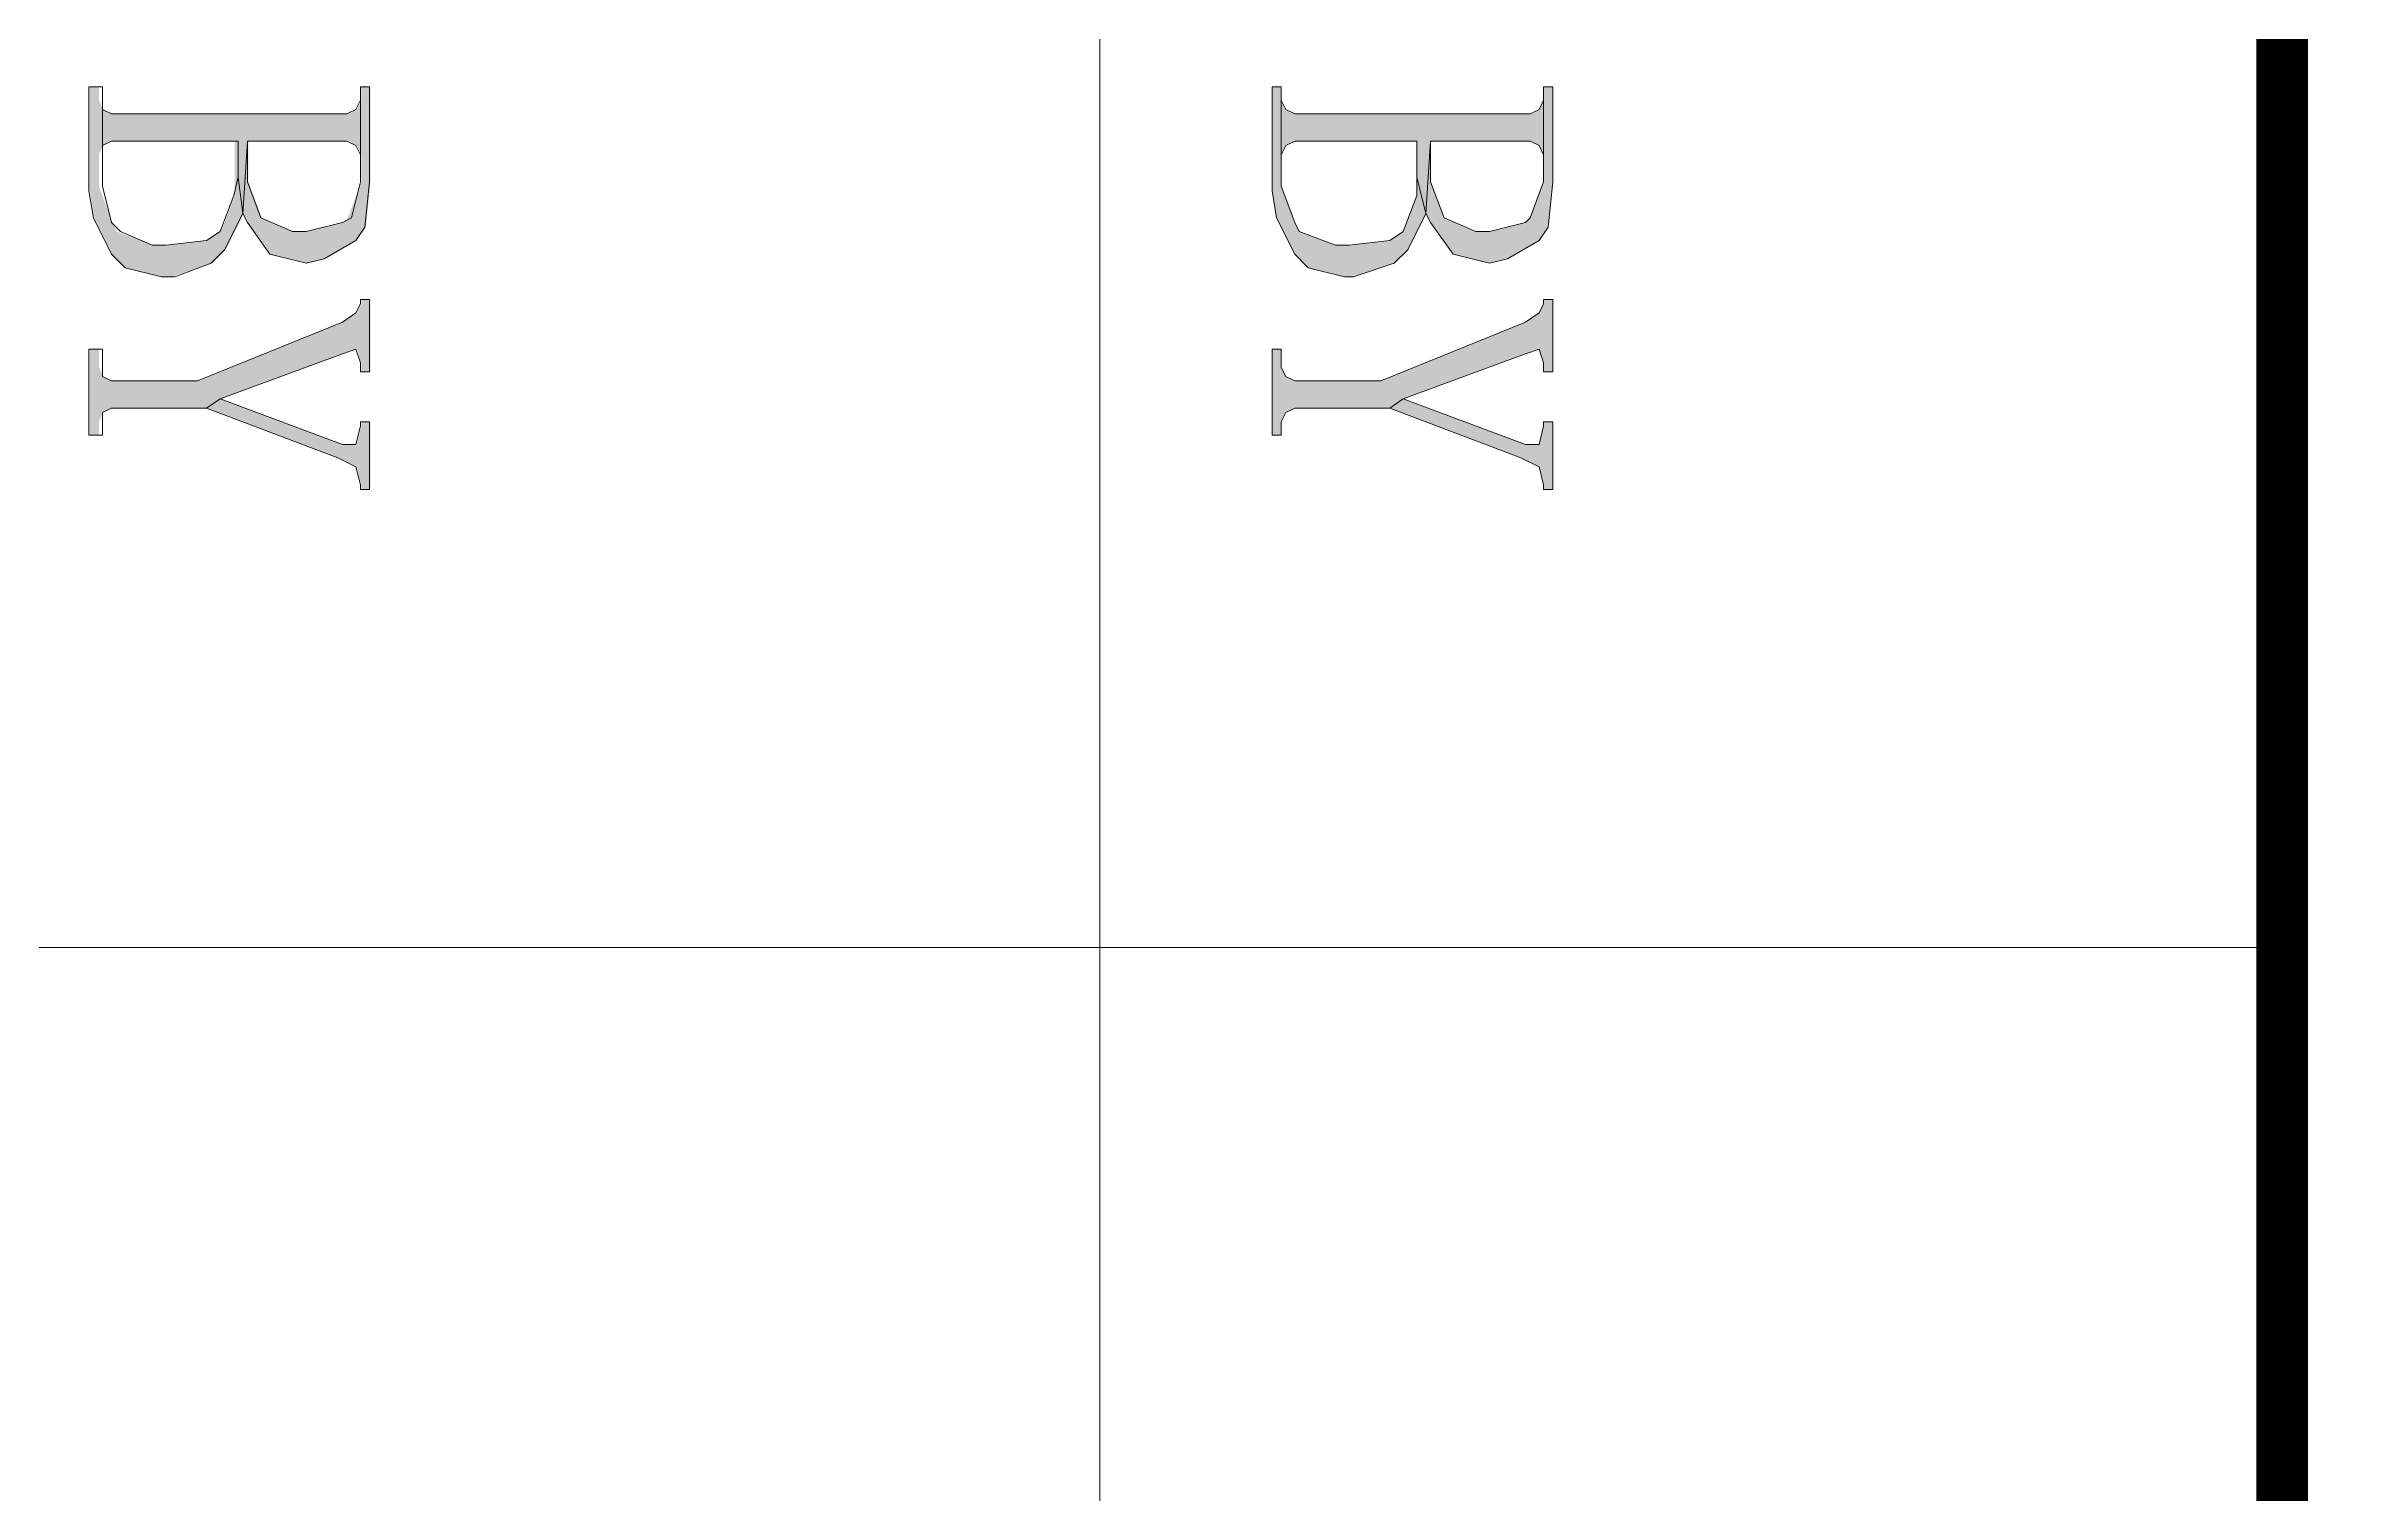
# Model space of a CAD drawing. Header units: millimetres. Extents: x -53295381 to 181933601, y -165 to 204541444.
# Drawn here: x 51456242 to 51464011, y 20981914 to 20986813 of the extents above; entities that cross this region are included whole.
import ezdxf

# ---------------------------------------------------------------- set-up
doc = ezdxf.new("R2010")
doc.units = ezdxf.units.MM
doc.header["$LTSCALE"] = 1000
doc.layers.add('PP-COM', color=7, linetype='Continuous')
doc.layers.add('标注', color=3, linetype='Continuous')
doc.layers.add('PUB_TITLE', color=7, linetype='Continuous', lineweight=20)
doc.styles.add('C', font='c.shx', dxfattribs={"width": 0.75, "height": 3, "bigfont": 'hzk.shx'})
doc.styles.add('HZ', font='rs.shx', dxfattribs={"width": 0.8, "bigfont": 'hztxt.shx'})
doc.styles.add('宋体', font='')
doc.styles.get('宋体').set_extended_font_data('宋体')
doc.dimstyles.new('1', dxfattribs={"dimtxt": 1.5, "dimasz": 2, "dimexe": 1, "dimexo": 0.2, "dimgap": 0.5, "dimtad": 1, "dimdec": 1, "dimzin": 0, "dimdsep": 46, "dimtxsty": '宋体', "dimcen": 0.2, "dimclrd": 3, "dimclre": 3, "dimclrt": 3, "dimadec": 0, "dimazin": 0, "dimtfac": 1, "dimtdec": 1, "dimtofl": 0, "dimtmove": 2, "dimatfit": 3, "dimfxl": 0, "dimtolj": 1, "dimtzin": 0, "dimarcsym": 0})

# ---------------------------------------------------------------- blocks, each defined once
blk = doc.blocks.new('*D53')
at = {"color": 3, "lineweight": -2}
for start, end in [(39.4482, 48.8965), (341.1035, 350.5518)]:
    blk.add_arc((1344.218, 1910.564), 16.999, start, end, dxfattribs=at)
at = {"color": 3}
for points in [[(1357.728, 1921.631), (1356.961, 1921.099), (1358.94, 1919.064)], [(1360.522, 1907.812), (1361.452, 1907.735), (1361.217, 1910.564)]]:
    blk.add_solid(points, dxfattribs=at)
at = {"layer": 'Defpoints', "color": 0}
for p in [(1395.655, 1940.261), (1360.959, 1913.516), (1344.218, 1910.564), (1344.218, 1910.564), (1403.612, 1910.564)]:
    blk.add_point(p, dxfattribs=at)
at = {"color": 3, "insert": (1362.57, 1915.482), "char_height": 3, "attachment_point": 5, "rotation": 285, "style": 'HZ'}
blk.add_mtext('\\A1;α/3', dxfattribs=at)
blk = doc.blocks.new('*D54')
at = {"color": 3, "lineweight": -2}
blk.add_arc((1344.218, 1910.564), 28.56, 5.6194, 84.3806, dxfattribs=at)
at = {"color": 3}
for points in [[(1346.992, 1938.522), (1347.038, 1939.454), (1344.218, 1939.125)], [(1373.108, 1913.384), (1372.175, 1913.338), (1372.779, 1910.564)]]:
    blk.add_solid(points, dxfattribs=at)
at = {"layer": 'Defpoints', "color": 0}
for p in [(1344.218, 1969.958), (1368.952, 1924.845), (1344.218, 1910.564), (1344.218, 1910.564), (1403.612, 1910.564)]:
    blk.add_point(p, dxfattribs=at)
at = {"color": 3, "insert": (1365.828, 1932.174), "char_height": 3, "attachment_point": 5, "rotation": 315, "style": 'HZ'}
blk.add_mtext('\\A1;α', dxfattribs=at)
blk = doc.blocks.new('*D55')
at = {"color": 3, "lineweight": -2}
for start, end in [(69.4333, 78.8666), (11.1334, 20.5667)]:
    blk.add_arc((1344.218, 1910.564), 17.026, start, end, dxfattribs=at)
at = {"color": 3}
for points in [[(1350.399, 1926.927), (1350, 1926.083), (1352.731, 1925.309)], [(1359.737, 1916.346), (1360.581, 1916.745), (1358.963, 1919.077)]]:
    blk.add_solid(points, dxfattribs=at)
at = {"layer": 'Defpoints', "color": 0}
for p in [(1373.915, 1962.001), (1395.655, 1940.261), (1355.162, 1923.607), (1344.218, 1910.564), (1344.218, 1910.564)]:
    blk.add_point(p, dxfattribs=at)
at = {"color": 3, "insert": (1358.072, 1924.056), "char_height": 3, "attachment_point": 5, "rotation": 314.2422, "style": 'HZ'}
blk.add_mtext('\\A1;α/3', dxfattribs=at)
blk = doc.blocks.new('*D27')
at = {"color": 3, "lineweight": -2}
for start, end in [(99.4333, 108.8666), (41.1334, 50.5667)]:
    blk.add_arc((1344.218, 1910.564), 17.026, start, end, dxfattribs=at)
at = {"color": 3}
for points in [[(1341.389, 1927.825), (1341.466, 1926.895), (1344.218, 1927.59)], [(1354.767, 1923.331), (1355.299, 1924.098), (1352.731, 1925.309)]]:
    blk.add_solid(points, dxfattribs=at)
at = {"layer": 'Defpoints', "color": 0}
for p in [(1344.218, 1969.958), (1373.915, 1962.001), (1350.042, 1926.563), (1344.218, 1910.564), (1344.218, 1910.564)]:
    blk.add_point(p, dxfattribs=at)
at = {"color": 3, "insert": (1349.143, 1928.942), "char_height": 3, "attachment_point": 5, "rotation": 345, "style": 'HZ'}
blk.add_mtext('\\A1;α/3', dxfattribs=at)
blk = doc.blocks.new('*D35')
at = {"layer": 'Defpoints', "color": 0}
for p in [(1319.577, 1812.569), (1317.437, 1800.401), (1286.683, 1796.73), (1303.739, 1796.73), (1303.739, 1796.73)]:
    blk.add_point(p, dxfattribs=at)
at = {"layer": '标注', "color": 3, "lineweight": -2}
blk.add_line((1305.739, 1796.73), (1319.92, 1796.73), dxfattribs=at)
for start, end in [(56.3312, 67.6624), (337.3376, 348.6688)]:
    blk.add_arc((1303.739, 1796.73), 14.181, start, end, dxfattribs=at)
at = {"layer": '标注', "color": 3}
for points in [[(1311.896, 1808.894), (1311.305, 1808.172), (1313.766, 1806.758)], [(1317.179, 1793.99), (1318.108, 1793.898), (1317.92, 1796.73)]]:
    blk.add_solid(points, dxfattribs=at)
at = {"layer": '标注', "color": 3, "insert": (1318.688, 1802.922), "char_height": 3, "attachment_point": 5, "rotation": 292.5, "style": 'C'}
blk.add_mtext('\\A1;45°', dxfattribs=at)
blk = doc.blocks.new('2015AACI_TQ_A2')
at = {"layer": 'PUB_TITLE'}
h = blk.add_hatch(color=256, dxfattribs=at)
h.dxf.hatch_style = 1
h.paths.add_polyline_path([(-4545.7, 11414.5), (-4521.2, 11414.5), (-4496.7, 11420.6), (-4545.7, 11423.7), (-4545.7, 11491.1), (-4542.7, 11497.2), (-4536.5, 11500.2), (-4573.3, 11500.2), (-4567.2, 11497.2), (-4564.1, 11491.1), (-4564.1, 11331.8), (-4567.2, 11325.7), (-4573.3, 11322.6), (-4536.5, 11322.6), (-4542.7, 11325.7), (-4545.7, 11331.8)])
h.paths.add_polyline_path([(-4463, 11463.5), (-4466.1, 11475.7), (-4478.4, 11497.2), (-4487.5, 11503.3), (-4518.2, 11506.4), (-4582.5, 11506.4), (-4582.5, 11500.2), (-4573.3, 11500.2), (-4521.2, 11500.2), (-4518.2, 11500.2), (-4493.7, 11491.1), (-4490.6, 11488), (-4484.5, 11463.5), (-4484.5, 11454.3), (-4493.7, 11432.9), (-4518.2, 11423.7), (-4545.7, 11423.7), (-4496.7, 11420.6), (-4490.6, 11423.7), (-4469.2, 11439)])
h.paths.add_polyline_path([(-4463, 11399.2), (-4472.2, 11408.4), (-4496.7, 11420.6), (-4521.2, 11414.5), (-4509, 11414.5), (-4484.5, 11405.3), (-4478.4, 11396.1), (-4475.3, 11368.5), (-4475.3, 11359.4), (-4484.5, 11334.9), (-4490.6, 11331.8), (-4515.1, 11322.6), (-4536.5, 11322.6), (-4573.3, 11322.6), (-4582.5, 11322.6), (-4582.5, 11316.5), (-4512, 11316.5), (-4493.7, 11319.5), (-4469.2, 11331.8), (-4460, 11341), (-4453.9, 11365.5), (-4453.9, 11371.6)])
h.paths.add_polyline_path([(-4401.8, 11488), (-4404.9, 11497.2), (-4395.7, 11500.2), (-4389.5, 11500.2), (-4389.5, 11506.4), (-4438.5, 11506.4), (-4438.5, 11500.2), (-4435.5, 11500.2), (-4429.4, 11497.2), (-4423.2, 11488), (-4383.4, 11390), (-4383.4, 11331.8), (-4386.5, 11325.7), (-4392.6, 11322.6), (-4404.9, 11322.6), (-4404.9, 11316.5), (-4346.7, 11316.5), (-4346.7, 11322.6), (-4355.8, 11322.6), (-4362, 11325.7), (-4365, 11331.8), (-4365, 11396.1), (-4371.2, 11405.3)])
h.paths.add_polyline_path([(-4331.3, 11484.9), (-4325.2, 11497.2), (-4313, 11500.2), (-4309.9, 11500.2), (-4309.9, 11506.4), (-4355.8, 11506.4), (-4355.8, 11500.2), (-4352.8, 11500.2), (-4340.5, 11497.2), (-4340.5, 11488), (-4371.2, 11405.3), (-4365, 11396.1)])
h = blk.add_hatch(color=256, dxfattribs=at)
h.dxf.hatch_style = 1
h.paths.add_polyline_path([(-4545.7, 10614.5), (-4521.2, 10614.5), (-4496.7, 10620.6), (-4545.7, 10623.7), (-4545.7, 10691.1), (-4542.7, 10697.2), (-4536.5, 10700.2), (-4573.3, 10700.2), (-4567.2, 10697.2), (-4564.1, 10691.1), (-4564.1, 10531.8), (-4567.2, 10525.7), (-4573.3, 10522.6), (-4536.5, 10522.6), (-4542.7, 10525.7), (-4545.7, 10531.8)])
h.paths.add_polyline_path([(-4463, 10663.5), (-4466.1, 10675.7), (-4478.4, 10697.2), (-4487.5, 10703.3), (-4518.2, 10706.4), (-4582.5, 10706.4), (-4582.5, 10700.2), (-4573.3, 10700.2), (-4521.2, 10700.2), (-4518.2, 10700.2), (-4493.7, 10691.1), (-4490.6, 10688), (-4484.5, 10663.5), (-4484.5, 10654.3), (-4493.7, 10632.9), (-4518.2, 10623.7), (-4545.7, 10623.7), (-4496.7, 10620.6), (-4490.6, 10623.7), (-4469.2, 10639)])
h.paths.add_polyline_path([(-4463, 10599.2), (-4472.2, 10608.4), (-4496.7, 10620.6), (-4521.2, 10614.5), (-4509, 10614.5), (-4484.5, 10605.3), (-4478.4, 10596.1), (-4475.3, 10568.5), (-4475.3, 10559.4), (-4484.5, 10534.9), (-4490.6, 10531.8), (-4515.1, 10522.6), (-4536.5, 10522.6), (-4573.3, 10522.6), (-4582.5, 10522.6), (-4582.5, 10516.5), (-4512, 10516.5), (-4493.7, 10519.5), (-4469.2, 10531.8), (-4460, 10541), (-4453.9, 10565.5), (-4453.9, 10571.6)])
h.paths.add_polyline_path([(-4401.8, 10688), (-4404.9, 10697.2), (-4395.7, 10700.2), (-4389.5, 10700.2), (-4389.5, 10706.4), (-4438.5, 10706.4), (-4438.5, 10700.2), (-4435.5, 10700.2), (-4429.4, 10697.2), (-4423.2, 10688), (-4383.4, 10590), (-4383.4, 10531.8), (-4386.5, 10525.7), (-4392.6, 10522.6), (-4404.9, 10522.6), (-4404.9, 10516.5), (-4346.7, 10516.5), (-4346.7, 10522.6), (-4355.8, 10522.6), (-4362, 10525.7), (-4365, 10531.8), (-4365, 10596.1), (-4371.2, 10605.3)])
h.paths.add_polyline_path([(-4331.3, 10684.9), (-4325.2, 10697.2), (-4313, 10700.2), (-4309.9, 10700.2), (-4309.9, 10706.4), (-4355.8, 10706.4), (-4355.8, 10700.2), (-4352.8, 10700.2), (-4340.5, 10697.2), (-4340.5, 10688), (-4371.2, 10605.3), (-4365, 10596.1)])
for p, q in [((-4000, 12000), (-4000, 6400)), ((-6000, 11200), (0, 11200))]:
    blk.add_line(p, q, dxfattribs=at)
at = {"layer": 'PUB_TITLE', "const_width": 35}
blk.add_lwpolyline([(-6000, 12000), (0, 12000)], dxfattribs=at)
at = {"layer": 'PUB_TITLE', "lineweight": 0}
for points in [[(-4518.2, 11506.4), (-4582.5, 11506.4), (-4582.5, 11500.2), (-4573.3, 11500.2), (-4521.2, 11500.2), (-4518.2, 11500.2), (-4493.7, 11491.1), (-4490.6, 11488), (-4484.5, 11463.5), (-4484.5, 11454.3), (-4493.7, 11432.9), (-4518.2, 11423.7), (-4545.7, 11423.7), (-4496.7, 11420.6), (-4490.6, 11423.7), (-4469.2, 11439), (-4463, 11463.5), (-4466.1, 11475.7), (-4478.4, 11497.2), (-4487.5, 11503.3)], [(-4573.3, 11500.2), (-4567.2, 11497.2), (-4564.1, 11491.1), (-4564.1, 11331.8), (-4567.2, 11325.7), (-4573.3, 11322.6), (-4536.5, 11322.6), (-4542.7, 11325.7), (-4545.7, 11331.8), (-4545.7, 11414.5), (-4521.2, 11414.5), (-4496.7, 11420.6), (-4545.7, 11423.7), (-4545.7, 11491.1), (-4542.7, 11497.2), (-4536.5, 11500.2), (-4521.2, 11500.2)], [(-4389.5, 11506.4), (-4438.5, 11506.4), (-4438.5, 11500.2), (-4435.5, 11500.2), (-4429.4, 11497.2), (-4423.2, 11488), (-4383.4, 11390), (-4383.4, 11331.8), (-4386.5, 11325.7), (-4392.6, 11322.6), (-4404.9, 11322.6), (-4404.9, 11316.5), (-4346.7, 11316.5), (-4346.7, 11322.6), (-4355.8, 11322.6), (-4362, 11325.7), (-4365, 11331.8), (-4365, 11396.1), (-4371.2, 11405.3), (-4401.8, 11488), (-4404.9, 11497.2), (-4395.7, 11500.2), (-4389.5, 11500.2)], [(-4309.9, 11506.4), (-4355.8, 11506.4), (-4355.8, 11500.2), (-4352.8, 11500.2), (-4340.5, 11497.2), (-4340.5, 11488), (-4371.2, 11405.3), (-4371.2, 11405.3), (-4365, 11396.1), (-4331.3, 11484.9), (-4325.2, 11497.2), (-4313, 11500.2), (-4309.9, 11500.2)], [(-4496.7, 11420.6), (-4521.2, 11414.5), (-4509, 11414.5), (-4484.5, 11405.3), (-4478.4, 11396.1), (-4475.3, 11368.5), (-4475.3, 11359.4), (-4484.5, 11334.9), (-4490.6, 11331.8), (-4515.1, 11322.6), (-4536.5, 11322.6), (-4573.3, 11322.6), (-4582.5, 11322.6), (-4582.5, 11316.5), (-4512, 11316.5), (-4493.7, 11319.5), (-4469.2, 11331.8), (-4460, 11341), (-4453.9, 11365.5), (-4453.9, 11371.6), (-4463, 11399.2), (-4472.2, 11408.4)], [(-4518.2, 10705.7), (-4582.5, 10705.7), (-4582.5, 10699.6), (-4573.3, 10699.6), (-4521.2, 10699.6), (-4518.2, 10699.6), (-4493.7, 10693.5), (-4490.6, 10687.4), (-4484.5, 10662.9), (-4484.5, 10653.7), (-4493.7, 10632.2), (-4518.2, 10623.1), (-4545.7, 10623.1), (-4496.7, 10620), (-4490.6, 10623.1), (-4469.2, 10638.4), (-4463, 10662.9), (-4466.1, 10675.1), (-4478.4, 10696.6), (-4487.5, 10702.7)], [(-4389.5, 10705.7), (-4438.5, 10705.7), (-4438.5, 10699.6), (-4435.5, 10699.6), (-4429.4, 10696.6), (-4423.2, 10687.4), (-4383.4, 10589.4), (-4383.4, 10531.2), (-4386.5, 10525), (-4392.6, 10525), (-4404.9, 10525), (-4404.9, 10515.9), (-4346.7, 10515.9), (-4346.7, 10525), (-4355.8, 10525), (-4362, 10525), (-4365, 10531.2), (-4365, 10595.5), (-4371.2, 10604.7), (-4401.8, 10687.4), (-4404.9, 10696.6), (-4395.7, 10699.6), (-4389.5, 10699.6)], [(-4309.9, 10705.7), (-4355.8, 10705.7), (-4355.8, 10699.6), (-4352.8, 10699.6), (-4340.5, 10696.6), (-4340.5, 10687.4), (-4371.2, 10604.7), (-4371.2, 10604.7), (-4365, 10595.5), (-4331.3, 10684.3), (-4325.2, 10696.6), (-4313, 10699.6), (-4309.9, 10699.6)], [(-4573.3, 10699.6), (-4567.2, 10696.6), (-4564.1, 10690.4), (-4564.1, 10531.2), (-4567.2, 10525), (-4573.3, 10525), (-4536.5, 10525), (-4542.7, 10525), (-4545.7, 10531.2), (-4545.7, 10616.9), (-4521.2, 10616.9), (-4496.7, 10620), (-4545.7, 10623.1), (-4545.7, 10690.4), (-4542.7, 10696.6), (-4536.5, 10699.6), (-4521.2, 10699.6)], [(-4496.7, 10620), (-4521.2, 10616.9), (-4509, 10613.9), (-4484.5, 10604.7), (-4478.4, 10595.5), (-4475.3, 10567.9), (-4475.3, 10558.7), (-4484.5, 10537.3), (-4490.6, 10531.2), (-4515.1, 10525), (-4536.5, 10525), (-4573.3, 10525), (-4582.5, 10525), (-4582.5, 10515.9), (-4512, 10515.9), (-4493.7, 10518.9), (-4469.2, 10531.2), (-4460, 10540.4), (-4453.9, 10564.9), (-4453.9, 10574), (-4463, 10598.6), (-4472.2, 10607.7)]]:
    blk.add_lwpolyline(points, close=True, dxfattribs=at)
blk = doc.blocks.new('伸缩缝')
for base, line1, line2, text, picture, middle in [((1350.042, 1926.563), ((1344.218, 1910.564), (1373.915, 1962.001)), ((1344.218, 1910.564), (1344.218, 1969.958)), 'α/3', '*D27', (1349.143, 1928.942)), ((1368.952, 1924.845), ((1344.218, 1910.564), (1403.612, 1910.564)), ((1344.218, 1910.564), (1344.218, 1969.958)), 'α', '*D54', (1365.828, 1932.174)), ((1355.162, 1923.607), ((1344.218, 1910.564), (1395.655, 1940.261)), ((1344.218, 1910.564), (1373.915, 1962.001)), 'α/3', '*D55', (1358.072, 1924.056)), ((1360.959, 1913.516), ((1344.218, 1910.564), (1403.612, 1910.564)), ((1344.218, 1910.564), (1395.655, 1940.261)), 'α/3', '*D53', (1362.57, 1915.482))]:
    dim = blk.add_angular_dim_2l(base=base, line1=line1, line2=line2, text=text, dimstyle='1', override={"dimexe": 4, "dimexo": 4, "dimtxsty": 'HZ', "dimdle": 4, "dimadec": 1})
    dim.commit()
    dim.dimension.update_dxf_attribs({"geometry": picture, "text_midpoint": middle, "dimtype": 130})
at = {"layer": '标注'}
dim = blk.add_angular_dim_2l(base=(1317.437, 1800.401), line1=((1286.683, 1796.73), (1303.739, 1796.73)), line2=((1319.577, 1812.569), (1303.739, 1796.73)), dimstyle='1', dxfattribs=at)
dim.commit()
dim.dimension.update_dxf_attribs({"geometry": '*D35', "text_midpoint": (1318.688, 1802.922), "dimtype": 130})

msp = doc.modelspace()

# ---------------------------------------------------------------- block references
at = {"layer": 'PP-COM', "xscale": 321.4285737276077, "yscale": 321.4285712242126, "zscale": 321.4285714284524}
msp.add_blockref('伸缩缝', (51796714.498, 20476148.395), dxfattribs=at)
at = {"layer": 'PUB_TITLE', "xscale": 5, "yscale": 5, "zscale": 5, "rotation": 270}
msp.add_blockref('2015AACI_TQ_A2', (51403808.075, 20963762.926), dxfattribs=at)

doc.saveas('drawing.dxf')
